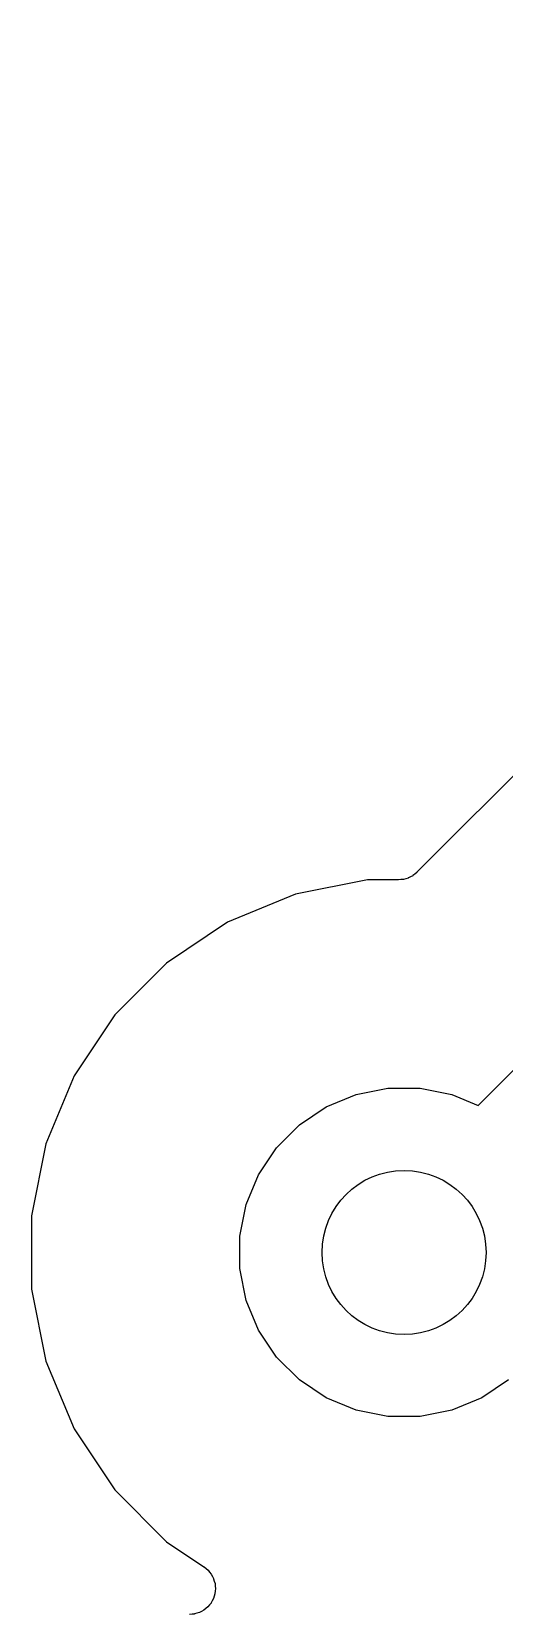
# Model space of a CAD drawing. Extents: x 1 to 139, y -76 to -1.
# Drawn here: x 19.41 to 20.563, y -56.774 to -52.917 of the extents above; entities that cross this region are included whole.
import ezdxf

# ---------------------------------------------------------------- set-up
doc = ezdxf.new("R2010")
doc.units = 0
doc.header["$MEASUREMENT"] = 0
doc.layers.add('BLACK', color=7, linetype='CONTINUOUS')

msp = doc.modelspace()

# ---------------------------------------------------------------- linework, layer by layer
at = {"layer": 'BLACK', "linetype": 'CONTINUOUS'}
for p, q in [((22.3986, -52.9166), (20.3499, -54.9653)), ((20.3493, -54.9659), (20.3447, -54.9696)), ((20.3497, -54.9655), (20.3493, -54.9659)), ((20.3498, -54.9654), (20.3497, -54.9655)), ((20.3497, -54.9655), (20.3497, -54.9655)), ((20.3499, -54.9653), (20.3498, -54.9654)), ((20.2291, -54.9839), (20.0536, -55.0188)), ((20.305, -54.9839), (20.2291, -54.9839)), ((20.3109, -54.9833), (20.305, -54.9839)), ((20.3167, -54.9828), (20.3109, -54.9833)), ((20.317, -54.9827), (20.3167, -54.9828)), ((20.3173, -54.9827), (20.317, -54.9827)), ((20.323, -54.981), (20.3173, -54.9827)), ((20.3286, -54.9794), (20.323, -54.981)), ((20.3289, -54.9792), (20.3286, -54.9794)), ((20.3292, -54.9791), (20.3289, -54.9792)), ((20.3344, -54.9764), (20.3292, -54.9791)), ((20.3396, -54.9737), (20.3344, -54.9764)), ((20.3398, -54.9734), (20.3396, -54.9737)), ((20.3401, -54.9733), (20.3398, -54.9734)), ((20.3447, -54.9696), (20.3401, -54.9733)), ((20.0536, -55.0188), (19.8884, -55.0872)), ((19.8884, -55.0872), (19.7397, -55.1866)), ((19.7397, -55.1866), (19.6132, -55.3131)), ((19.6132, -55.3131), (19.5138, -55.4618)), ((20.4996, -55.534), (20.6344, -55.3992)), ((19.5138, -55.4618), (19.4454, -55.627)), ((20.2018, -55.5073), (20.2791, -55.4919)), ((20.2791, -55.4919), (20.3579, -55.4919)), ((20.3579, -55.4919), (20.4352, -55.5073)), ((20.0635, -55.5812), (20.129, -55.5374)), ((20.129, -55.5374), (20.2018, -55.5073)), ((20.4352, -55.5073), (20.4996, -55.534)), ((20.0078, -55.6369), (20.0635, -55.5812)), ((19.4454, -55.627), (19.4105, -55.8025)), ((19.964, -55.7024), (20.0078, -55.6369)), ((19.9339, -55.7752), (19.964, -55.7024)), ((19.9185, -55.8525), (19.9339, -55.7752)), ((19.4105, -55.8025), (19.4105, -55.9813)), ((19.9185, -55.9313), (19.9185, -55.8525)), ((19.9339, -56.0086), (19.9185, -55.9313)), ((19.4105, -55.9813), (19.4454, -56.1568)), ((19.964, -56.0814), (19.9339, -56.0086)), ((20.0078, -56.1469), (19.964, -56.0814)), ((19.4454, -56.1568), (19.5138, -56.322)), ((20.0635, -56.2026), (20.0078, -56.1469)), ((20.129, -56.2464), (20.0635, -56.2026)), ((20.5735, -56.2026), (20.508, -56.2464)), ((20.2018, -56.2765), (20.129, -56.2464)), ((20.2791, -56.2919), (20.2018, -56.2765)), ((20.4352, -56.2765), (20.3579, -56.2919)), ((20.508, -56.2464), (20.4352, -56.2765)), ((20.3579, -56.2919), (20.2791, -56.2919)), ((19.5138, -56.322), (19.6132, -56.4707)), ((19.6132, -56.4707), (19.7397, -56.5972)), ((19.7397, -56.5972), (19.8306, -56.6579)), ((19.8306, -56.6579), (19.8312, -56.6583)), ((19.8312, -56.6583), (19.8312, -56.6583)), ((19.8312, -56.6583), (19.8312, -56.6583)), ((19.8312, -56.6583), (19.8313, -56.6584)), ((19.8313, -56.6584), (19.836, -56.6624)), ((19.836, -56.6624), (19.8407, -56.6663)), ((19.8407, -56.6663), (19.8407, -56.6664)), ((19.8407, -56.6664), (19.8408, -56.6664)), ((19.8408, -56.6664), (19.8444, -56.6709)), ((19.8444, -56.6709), (19.8485, -56.676)), ((19.8485, -56.676), (19.8485, -56.676)), ((19.8485, -56.676), (19.8486, -56.6761)), ((19.8486, -56.6761), (19.8513, -56.6813)), ((19.8513, -56.6813), (19.8542, -56.6869)), ((19.8542, -56.6869), (19.8542, -56.687)), ((19.8542, -56.687), (19.8543, -56.6871)), ((19.8543, -56.6871), (19.8559, -56.6928)), ((19.8559, -56.6928), (19.8577, -56.6988)), ((19.8577, -56.6988), (19.8577, -56.6989)), ((19.8577, -56.6989), (19.8577, -56.699)), ((19.8577, -56.699), (19.8583, -56.7051)), ((19.8538, -56.7355), (19.8509, -56.7409)), ((19.8539, -56.7353), (19.8538, -56.7354)), ((19.8538, -56.7354), (19.8538, -56.7355)), ((19.8556, -56.7297), (19.8539, -56.7353)), ((19.8575, -56.7237), (19.8556, -56.7297)), ((19.8581, -56.7176), (19.8575, -56.7235)), ((19.8575, -56.7235), (19.8575, -56.7236)), ((19.8575, -56.7236), (19.8575, -56.7237)), ((19.8588, -56.7113), (19.8581, -56.7176)), ((19.8583, -56.7051), (19.8588, -56.7112)), ((19.8588, -56.7112), (19.8588, -56.7113)), ((19.8588, -56.7113), (19.8588, -56.7113)), ((19.8016, -56.7736), (19.7953, -56.7742)), ((19.8075, -56.7731), (19.8016, -56.7736)), ((19.8076, -56.773), (19.8075, -56.7731)), ((19.8077, -56.773), (19.8076, -56.773)), ((19.8136, -56.7712), (19.8077, -56.773)), ((19.8194, -56.7695), (19.8136, -56.7712)), ((19.8195, -56.7694), (19.8194, -56.7695)), ((19.8194, -56.7695), (19.8194, -56.7695)), ((19.8249, -56.7666), (19.8195, -56.7694)), ((19.8303, -56.7637), (19.8249, -56.7666)), ((19.8304, -56.7637), (19.8303, -56.7637)), ((19.8305, -56.7636), (19.8304, -56.7637)), ((19.8351, -56.7598), (19.8305, -56.7636)), ((19.84, -56.7559), (19.8351, -56.7598)), ((19.8401, -56.7558), (19.84, -56.7558)), ((19.84, -56.7558), (19.84, -56.7559)), ((19.844, -56.7511), (19.8401, -56.7558)), ((19.8479, -56.7464), (19.844, -56.7511)), ((19.848, -56.7462), (19.8479, -56.7463)), ((19.8479, -56.7463), (19.8479, -56.7464)), ((19.8509, -56.7409), (19.848, -56.7462))]:
    msp.add_line(p, q, dxfattribs=at)
at = {"layer": 'BLACK'}
msp.add_circle((20.3185, -55.8919), 0.2, dxfattribs=at)

doc.saveas('drawing.dxf')
